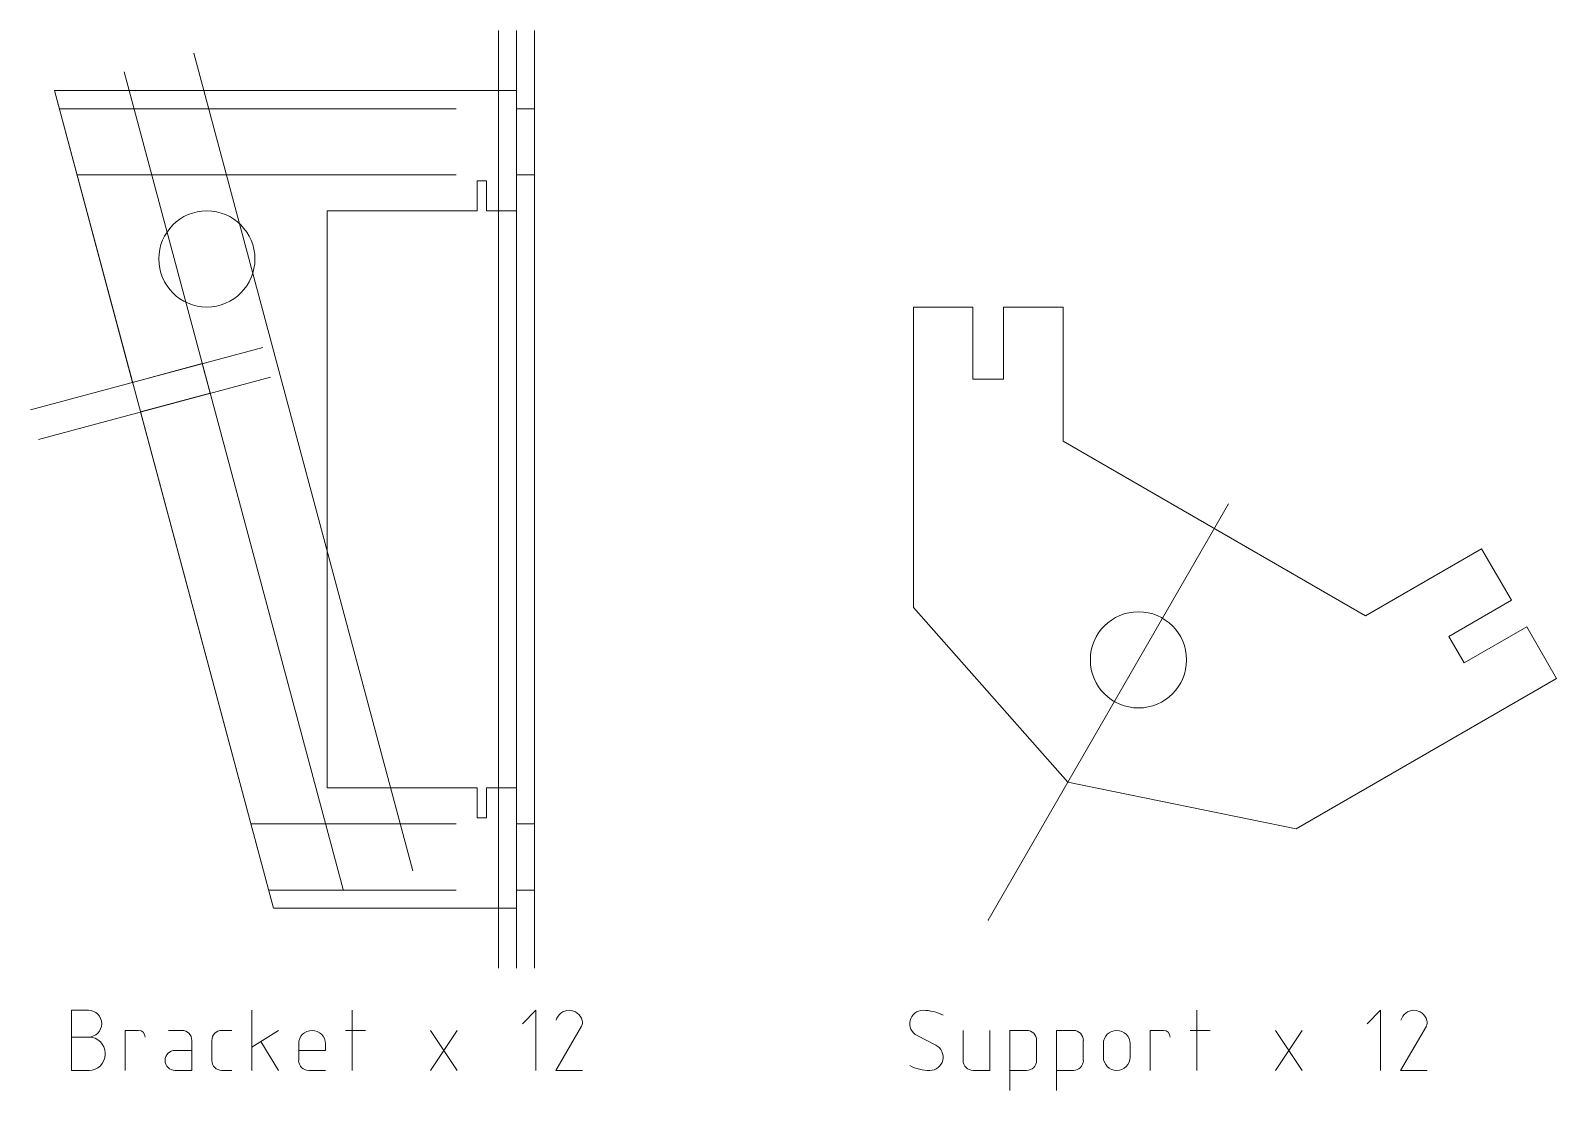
# Model space of a CAD drawing. Header units: millimetres. Extents: x 41 to 295, y 2 to 178.
import ezdxf

# ---------------------------------------------------------------- set-up
doc = ezdxf.new("R2010")
doc.units = ezdxf.units.MM
doc.layers.get('0').update_dxf_attribs({"linetype": 'CONTINUOUS', "lineweight": 0, "true_color": 0x000000})
doc.layers.add('documentation', color=1, linetype='CONTINUOUS', lineweight=0, true_color=0xff0000)
doc.layers.add('skeleton', color=5, linetype='CONTINUOUS', lineweight=0, true_color=0x0000ff)

msp = doc.modelspace()

# ---------------------------------------------------------------- linework, layer by layer
for p, q in [((121.5, 168), (44.63, 168)), ((44.63, 168), (57.64, 119.47)), ((121.5, 165), (121.5, 168)), ((124.5, 165), (121.5, 165)), ((124.5, 154), (124.5, 165)), ((115, 153), (116.5, 153)), ((115, 148), (115, 153)), ((116.5, 153), (116.5, 148)), ((121.5, 148), (121.5, 154)), ((121.5, 154), (124.5, 154)), ((90, 148), (90, 52)), ((115, 148), (90, 148)), ((116.5, 148), (121.5, 148)), ((187.55, 132), (187.55, 82)), ((197.45, 132), (187.55, 132)), ((197.45, 120), (197.45, 132)), ((202.55, 120), (202.55, 132)), ((202.55, 132), (212.45, 132)), ((212.45, 132), (212.45, 109.66)), ((57.64, 119.47), (69.23, 122.58)), ((69.23, 122.58), (70.55, 117.65)), ((197.45, 120), (202.55, 120)), ((70.55, 117.65), (58.96, 114.54)), ((58.96, 114.54), (81.07, 32)), ((212.45, 109.66), (262.76, 80.61)), ((282.11, 91.78), (262.76, 80.61)), ((287.06, 83.21), (282.11, 91.78)), ((213.26, 52.96), (187.55, 82)), ((276.67, 77.21), (287.06, 83.21)), ((279.22, 72.79), (289.61, 78.79)), ((289.61, 78.79), (294.56, 70.22)), ((279.22, 72.79), (276.67, 77.21)), ((294.56, 70.22), (251.26, 45.22)), ((115, 52), (90, 52)), ((115, 47), (115, 52)), ((116.5, 47), (116.5, 52)), ((116.5, 52), (121.5, 52)), ((121.5, 52), (121.5, 46)), ((251.26, 45.22), (213.26, 52.96)), ((115, 47), (116.5, 47)), ((121.5, 46), (124.5, 46)), ((124.5, 46), (124.5, 35)), ((124.5, 35), (121.5, 35)), ((121.5, 35), (121.5, 32)), ((81.07, 32), (121.5, 32))]:
    msp.add_line(p, q)
for centre in [(70, 140), (225, 73.3)]:
    msp.add_circle(centre, 8)
at = {"layer": 'documentation'}
for p, q in [((47.5, 5), (47.5, 15)), ((47.5, 15), (50.28, 15)), ((77.5, 15), (77.5, 5)), ((94.17, 15), (94.17, 5)), ((122.5, 12.78), (124.72, 15)), ((124.72, 15), (124.72, 5)), ((234.72, 15), (234.72, 5)), ((263.06, 12.78), (265.28, 15)), ((265.28, 15), (265.28, 5)), ((47.5, 10.56), (50.39, 10.56)), ((56.39, 5), (56.39, 11.67)), ((56.39, 11.67), (58.61, 11.67)), ((63.61, 11.67), (65.83, 11.67)), ((74.17, 11.67), (72.5, 11.67)), ((77.5, 8.89), (81.94, 11.67)), ((93.06, 11.67), (96.39, 11.67)), ((107.22, 11.67), (111.67, 5)), ((107.22, 5), (111.67, 11.67)), ((128.06, 5), (132.35, 12.39)), ((188.16, 10.8), (191.29, 9.2)), ((195.83, 11.67), (195.83, 6.67)), ((200.28, 5), (200.28, 11.67)), ((206.39, 11.67), (203.61, 11.67)), ((203.61, 11.67), (203.61, 1.67)), ((214.17, 11.67), (211.39, 11.67)), ((211.39, 11.67), (211.39, 1.67)), ((226.94, 5), (226.94, 11.67)), ((226.94, 11.67), (229.17, 11.67)), ((233.61, 11.67), (236.94, 11.67)), ((247.78, 11.67), (252.22, 5)), ((247.78, 5), (252.22, 11.67)), ((268.61, 5), (272.91, 12.39)), ((53.06, 7.89), (53.06, 7.67)), ((64.72, 8.33), (67.5, 8.33)), ((67.5, 10), (67.5, 5)), ((70.83, 10), (70.83, 6.67)), ((78.97, 9.81), (81.94, 5)), ((85.28, 9.44), (85.28, 6.67)), ((85.28, 8.33), (89.72, 8.33)), ((89.72, 8.33), (89.72, 9.44)), ((208.06, 6.67), (208.06, 10)), ((215.83, 6.67), (215.83, 10)), ((219.17, 9.44), (219.17, 7.22)), ((223.61, 7.22), (223.61, 9.44)), ((50.39, 5), (47.5, 5)), ((67.5, 5), (64.72, 5)), ((72.5, 5), (74.17, 5)), ((86.94, 5), (89.72, 5)), ((132.5, 5), (128.06, 5)), ((197.5, 5), (200.28, 5)), ((203.61, 5), (206.39, 5)), ((211.39, 5), (214.17, 5)), ((273.06, 5), (268.61, 5))]:
    msp.add_line(p, q, dxfattribs=at)
for centre, radius, start, end in [((50.28, 12.78), 2.22, 270, 90), ((130.28, 12.78), 2.22, 14.48, 165.5), ((131.39, 12.94), 1.11, 329.8, 20.53), ((189.17, 12.78), 2.22, 90, 243), ((189.17, 7.64), 7.36, 63.07, 90), ((270.83, 12.78), 2.22, 14.48, 165.5), ((271.94, 12.94), 1.11, 329.8, 20.53), ((50.39, 7.89), 2.67, 0, 90), ((58.61, 10.56), 1.11, 0, 90), ((65.83, 10), 1.67, 0, 90), ((72.5, 10), 1.67, 90, 180), ((87.5, 9.44), 2.22, 0, 180), ((206.39, 10), 1.67, 0, 90), ((214.17, 10), 1.67, 0, 90), ((221.39, 9.44), 2.22, 0, 180), ((229.17, 10.56), 1.11, 0, 90), ((50.39, 7.67), 2.67, 270, 0), ((64.72, 6.67), 1.67, 90, 270), ((190.28, 7.22), 2.22, 270, 62.98), ((72.5, 6.67), 1.67, 180, 270), ((86.94, 6.67), 1.67, 180, 270), ((190.28, 12.36), 7.36, 243.1, 270), ((197.5, 6.67), 1.67, 180, 270), ((206.39, 6.67), 1.67, 270, 0), ((214.17, 6.67), 1.67, 270, 0), ((221.39, 7.22), 2.22, 180, 0)]:
    msp.add_arc(centre, radius, start, end, dxfattribs=at)
at = {"layer": 'skeleton'}
for p, q in [((118.5, 178), (118.5, 22)), ((121.5, 178), (121.5, 22)), ((124.5, 178), (124.5, 22)), ((67.81, 174.21), (104.26, 38.21)), ((56.22, 171.11), (92.66, 35.11)), ((44.63, 168), (81.07, 32)), ((45.44, 165), (111.5, 165)), ((48.38, 154), (111.5, 154)), ((40.66, 114.92), (79.29, 125.27)), ((41.98, 109.99), (80.61, 120.35)), ((200, 30), (240, 99.28)), ((77.32, 46), (111.5, 46)), ((80.27, 35), (111.5, 35))]:
    msp.add_line(p, q, dxfattribs=at)
msp.add_point((200, 30), dxfattribs=at)

doc.saveas('drawing.dxf')
